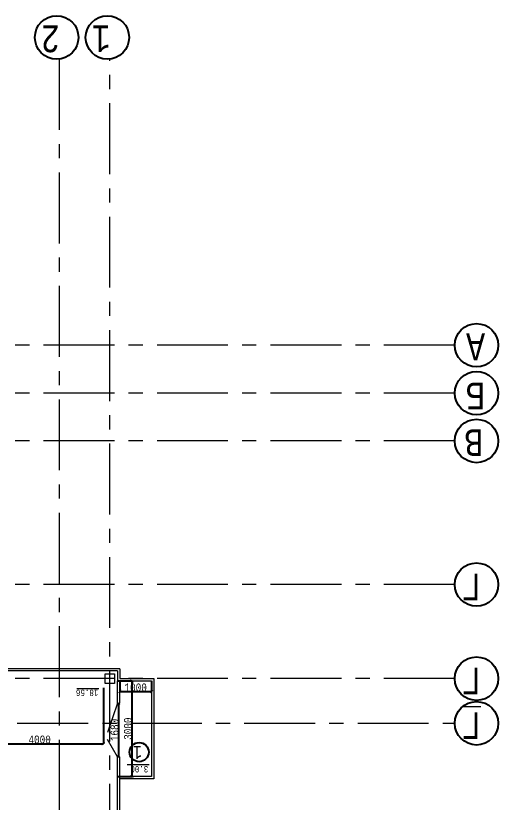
# Model space of a CAD drawing. Header units: millimetres. Extents: x -689206 to 4969298, y -1019800 to 703299.
# Drawn here: x 385637 to 400761, y -938033 to -913379 of the extents above; entities that cross this region are included whole.
import ezdxf

# ---------------------------------------------------------------- set-up
doc = ezdxf.new("R2010")
doc.units = ezdxf.units.MM
doc.linetypes.add('осеваяX2', pattern=[101.6, 63.5, -12.7, 12.7, -12.7])
for name, color, linetype, lineweight in [('б', 231, 'Continuous', 30), ('БАЛКОН', 7, 'Continuous', 20), ('ПЕРЕГОРОДКИ', 252, 'Continuous', 9), ('РАЗМЕРЫ', 7, 'Continuous', 9), ('стены', 7, 'Continuous', 20)]:
    doc.layers.add(name, color=color, linetype=linetype, lineweight=lineweight)
doc.layers.add('сетка', color=104, linetype='Continuous')
doc.layers.add('четотам', color=7, linetype='Continuous')
doc.styles.add('Аннотативный', font='isocteur.ttf', dxfattribs={"width": 0.7, "height": 250})
doc.dimstyles.new('Аннотативный', dxfattribs={"dimscale": 0, "dimtxt": 250, "dimasz": 100, "dimexe": 1.25, "dimexo": 0.625, "dimtad": 1, "dimdec": 0, "dimtxsty": 'Аннотативный', "dimblk": 'ARCHTICK', "dimcen": 2.5, "dimadec": 0, "dimazin": 0, "dimtfac": 1, "dimtdec": 0, "dimtmove": 0, "dimatfit": 3, "dimfxl": 1, "dimarcsym": 0})

# ---------------------------------------------------------------- blocks, each defined once
blk = doc.blocks.new('_ArchTick')
at = {"color": 0, "linetype": 'ByBlock', "const_width": 0.15}
blk.add_lwpolyline([(-0.5, -0.5), (0.5, 0.5)], dxfattribs=at)
blk = doc.blocks.new('*D4281')
at = {"layer": 'Defpoints', "color": 0, "linetype": 'ByBlock', "lineweight": 5, "transparency": 16777216}
for p in [(388826, -934226), (389282, -934226), (388826, -937226)]:
    blk.add_point(p, dxfattribs=at)
at = {"layer": 'б', "color": 0, "linetype": 'ByBlock', "lineweight": -2, "transparency": 16777216}
for p, q in [((388827, -934226), (389283, -934226)), ((389282, -937226), (389282, -934226)), ((388827, -937226), (389283, -937226))]:
    blk.add_line(p, q, dxfattribs=at)
at = {"layer": 'б', "color": 0, "linetype": 'ByBlock', "lineweight": -2, "transparency": 16777216, "xscale": 100, "yscale": 100, "zscale": 100}
for p, rotation in [((389282, -934226), 90), ((389282, -937226), 270)]:
    blk.add_blockref('_ArchTick', p, dxfattribs=dict(at, rotation=rotation))
at = {"layer": 'б', "color": 0, "linetype": 'ByBlock', "lineweight": 5, "transparency": 16777216, "insert": (389156, -935726), "char_height": 250, "attachment_point": 5, "rotation": 90, "style": 'Аннотативный'}
blk.add_mtext('3000', dxfattribs=at)
blk = doc.blocks.new('*D4282')
at = {"layer": 'Defpoints', "color": 0, "linetype": 'ByBlock', "lineweight": 5, "transparency": 16777216}
for p in [(388896, -934226), (389896, -934226), (389896, -934561)]:
    blk.add_point(p, dxfattribs=at)
at = {"layer": 'б', "color": 0, "linetype": 'ByBlock', "lineweight": -2, "transparency": 16777216}
for p, q in [((388896, -934226), (388896, -934562)), ((389896, -934226), (389896, -934562)), ((388896, -934561), (389896, -934561))]:
    blk.add_line(p, q, dxfattribs=at)
at = {"layer": 'б', "color": 0, "linetype": 'ByBlock', "lineweight": -2, "transparency": 16777216, "xscale": 100, "yscale": 100, "zscale": 100, "rotation": 180}
blk.add_blockref('_ArchTick', (388896, -934561), dxfattribs=at)
at = {"layer": 'б', "color": 0, "linetype": 'ByBlock', "lineweight": -2, "transparency": 16777216, "xscale": 100, "yscale": 100, "zscale": 100}
blk.add_blockref('_ArchTick', (389896, -934561), dxfattribs=at)
at = {"layer": 'б', "color": 0, "linetype": 'ByBlock', "lineweight": 5, "transparency": 16777216, "insert": (389396, -934436), "char_height": 250, "attachment_point": 5, "style": 'Аннотативный'}
blk.add_mtext('1000', dxfattribs=at)
blk = doc.blocks.new('*D4333')
at = {"layer": 'Defpoints', "color": 0, "linetype": 'ByBlock', "lineweight": 5, "transparency": 16777216}
for p in [(384386, -934492), (388386, -934450), (388386, -936196)]:
    blk.add_point(p, dxfattribs=at)
at = {"layer": 'ПЕРЕГОРОДКИ', "color": 0, "linetype": 'ByBlock', "lineweight": -2, "transparency": 16777216}
for p, q in [((384386, -934493), (384386, -936197)), ((388386, -934451), (388386, -936197)), ((384386, -936196), (388386, -936196))]:
    blk.add_line(p, q, dxfattribs=at)
at = {"layer": 'ПЕРЕГОРОДКИ', "color": 0, "linetype": 'ByBlock', "lineweight": -2, "transparency": 16777216, "xscale": 100, "yscale": 100, "zscale": 100, "rotation": 180}
blk.add_blockref('_ArchTick', (384386, -936196), dxfattribs=at)
at = {"layer": 'ПЕРЕГОРОДКИ', "color": 0, "linetype": 'ByBlock', "lineweight": -2, "transparency": 16777216, "xscale": 100, "yscale": 100, "zscale": 100}
blk.add_blockref('_ArchTick', (388386, -936196), dxfattribs=at)
at = {"layer": 'ПЕРЕГОРОДКИ', "color": 0, "linetype": 'ByBlock', "lineweight": 5, "transparency": 16777216, "insert": (386386, -936070), "char_height": 250, "attachment_point": 5, "style": 'Аннотативный'}
blk.add_mtext('4000', dxfattribs=at)
blk = doc.blocks.new('*D4432')
at = {"layer": 'Defpoints', "color": 0, "lineweight": 5, "ltscale": 35, "transparency": 16777216}
for p in [(388861, -934927), (388861, -936607), (388861, -936607)]:
    blk.add_point(p, dxfattribs=at)
at = {"layer": 'РАЗМЕРЫ', "color": 0, "lineweight": -2, "ltscale": 35, "transparency": 16777216}
for p, q in [((388861, -934927), (388861, -936607)), ((388862, -934927), (388862, -934927)), ((388862, -936607), (388862, -936607))]:
    blk.add_line(p, q, dxfattribs=at)
at = {"layer": 'РАЗМЕРЫ', "color": 0, "lineweight": -2, "ltscale": 35, "transparency": 16777216, "xscale": 100, "yscale": 100, "zscale": 100}
for p, rotation in [((388861, -934927), 90), ((388861, -936607), 270)]:
    blk.add_blockref('_ArchTick', p, dxfattribs=dict(at, rotation=rotation))
at = {"layer": 'РАЗМЕРЫ', "color": 0, "lineweight": 9, "ltscale": 35, "transparency": 16777216, "insert": (388735, -935767), "char_height": 250, "attachment_point": 5, "rotation": 90, "style": 'Аннотативный'}
blk.add_mtext('1680', dxfattribs=at)

msp = doc.modelspace()

# ---------------------------------------------------------------- linework, layer by layer
at = {"layer": 'б', "color": 18, "linetype": 'ByBlock', "lineweight": 9, "true_color": 0x000000}
for p, q in [((389966.1, -934155.5), (389966.1, -937295.5)), ((388826.1, -934927.3), (388513.2, -935841.3)), ((388826.1, -936607.3), (388516.1, -936070.4))]:
    msp.add_line(p, q, dxfattribs=at)
at = {"layer": 'БАЛКОН', "lineweight": 9}
for p, q in [((388826.1, -934225.5), (389896.1, -934225.5)), ((389896.1, -934225.5), (389896.1, -937225.5)), ((389896.1, -937225.5), (388826.1, -937225.5)), ((389966.1, -937295.5), (388896.1, -937295.5))]:
    msp.add_line(p, q, dxfattribs=at)
at = {"layer": 'БАЛКОН'}
msp.add_line((388896.1, -934155.5), (389966.1, -934155.5), dxfattribs=at)
at = {"layer": 'РАЗМЕРЫ', "linetype": 'осеваяX2', "lineweight": 5, "ltscale": 35}
for p, q in [((386996.7, -914735.9), (386996.7, -964573.6)), ((388586.1, -964573.6), (388586.1, -914735.9)), ((332346.7, -935555.5), (399399.4, -935555.5))]:
    msp.add_line(p, q, dxfattribs=at)
at = {"layer": 'РАЗМЕРЫ'}
for p, q in [((388896.1, -933846.3), (383876.1, -933846.3)), ((388826.1, -933916.3), (384386.1, -933916.3)), ((388239.5, -934480), (387550.2, -934480)), ((389820.4, -936854.8), (389131.2, -936854.8))]:
    msp.add_line(p, q, dxfattribs=at)
at = {"layer": 'РАЗМЕРЫ', "lineweight": 9, "ltscale": 35}
for p, q in [((388896.1, -933846.3), (388896.1, -934156.3)), ((388826.1, -933916.3), (388826.1, -934225.5)), ((388826.1, -934927.3), (388826.1, -934225.5)), ((388896.1, -934927.3), (388896.1, -934225.5)), ((388826.1, -934927.3), (388896.1, -934927.3)), ((388826.1, -937225.5), (388826.1, -936607.3)), ((388826.1, -936607.3), (388896.1, -936607.3)), ((388896.1, -937225.5), (388896.1, -936607.3)), ((388826.1, -938998.3), (388826.1, -937225.5)), ((388896.1, -939378.3), (388896.1, -937225.5))]:
    msp.add_line(p, q, dxfattribs=at)
at = {"layer": 'сетка', "color": 0}
for centre in [(386919.8, -914059.5), (388509.2, -914059.5), (400080.2, -923708.5), (400080.2, -925208.5), (400080.2, -926708.5), (400080.2, -931210.5), (400080.2, -934158.5), (400080.2, -935557.7)]:
    msp.add_circle(centre, 680.7, dxfattribs=at)
at = {"layer": 'стены', "linetype": 'осеваяX2', "lineweight": 5, "ltscale": 35}
for p, q in [((399399.4, -923706.2), (332346.7, -923706.2)), ((399399.4, -925206.2), (332346.7, -925206.2)), ((399399.4, -926706.2), (332346.7, -926706.2)), ((399399.4, -931208.3), (332346.7, -931208.3)), ((399399.4, -934156.3), (332346.7, -934156.3))]:
    msp.add_line(p, q, dxfattribs=at)
at = {"layer": 'стены'}
msp.add_lwpolyline([(388736.1, -934306.3), (388436.1, -934306.3), (388436.1, -934006.3), (388736.1, -934006.3)], close=True, dxfattribs=at)
at = {"layer": 'четотам'}
msp.add_circle((389504.7, -936460.2), 300, dxfattribs=at)

# ---------------------------------------------------------------- texts
at = {"layer": 'РАЗМЕРЫ', "lineweight": 5, "ltscale": 35, "width": 7009.377, "attachment_point": 1, "rotation": 180, "style": 'Аннотативный'}
for s, insert, char_height in [('2', (387018.7, -914520.6), 841.3), ('1', (388608, -914520.6), 841.3), ('А', (400345.1, -924178), 841.3), ('Б', (400345.1, -925718), 841.3), ('В', (400290.1, -927182.6), 841.3), ('Г', (400215.9, -931704.8), 841.3), ('Г', (400215.9, -934652.8), 841.3), ('{\\LГ}', (400215.9, -936052.1), 841.28)]:
    msp.add_mtext(s, dxfattribs=dict(at, insert=insert, char_height=char_height))
at = {"layer": 'РАЗМЕРЫ', "char_height": 200, "width": 656.117, "attachment_point": 1, "rotation": 180, "style": 'Аннотативный'}
for s, insert in [('18.56', (388225.3, -934704.1)), ('3.00', (389791.1, -937097.7))]:
    msp.add_mtext(s, dxfattribs=dict(at, insert=insert))
at = {"layer": 'РАЗМЕРЫ', "lineweight": 20, "ltscale": 150, "insert": (389592.7, -936673.9), "char_height": 401.1, "width": 1460, "attachment_point": 1, "rotation": 180, "style": 'Аннотативный'}
msp.add_mtext('1', dxfattribs=at)

# ---------------------------------------------------------------- dimensions: what is measured, and where the dimension line sits
at = {"layer": 'б', "color": 18, "linetype": 'ByBlock', "lineweight": 5, "true_color": 0x000000}
for p1, p2, distance, picture, middle in [((388826.1, -937225.5), (388826.1, -934225.5), -456, '*D4281', (389156.5, -935725.5)), ((388896.1, -934225.5), (389896.1, -934225.5), -335.6, '*D4282', (389396.1, -934435.6))]:
    dim = msp.add_aligned_dim(p1=p1, p2=p2, distance=distance, dimstyle='Аннотативный', dxfattribs=at)
    dim.commit()
    dim.dimension.update_dxf_attribs({"geometry": picture, "text_midpoint": middle})
at = {"layer": 'ПЕРЕГОРОДКИ', "color": 18, "linetype": 'ByBlock', "lineweight": 5, "true_color": 0x000000}
dim = msp.add_linear_dim(base=(388386.1, -936195.8), p1=(384386.1, -934492.3), p2=(388386.1, -934450.4), angle=180, dimstyle='Аннотативный', dxfattribs=at)
dim.commit()
dim.dimension.update_dxf_attribs({"geometry": '*D4333', "text_midpoint": (386386.1, -936070.2)})
at = {"layer": 'РАЗМЕРЫ', "lineweight": 9, "ltscale": 35}
dim = msp.add_linear_dim(base=(388861.1, -936607.3), p1=(388861.1, -934927.3), p2=(388861.1, -936607.3), angle=270, dimstyle='Аннотативный', dxfattribs=at)
dim.commit()
dim.dimension.update_dxf_attribs({"geometry": '*D4432', "text_midpoint": (388735.4, -935767.3)})

doc.saveas('drawing.dxf')
